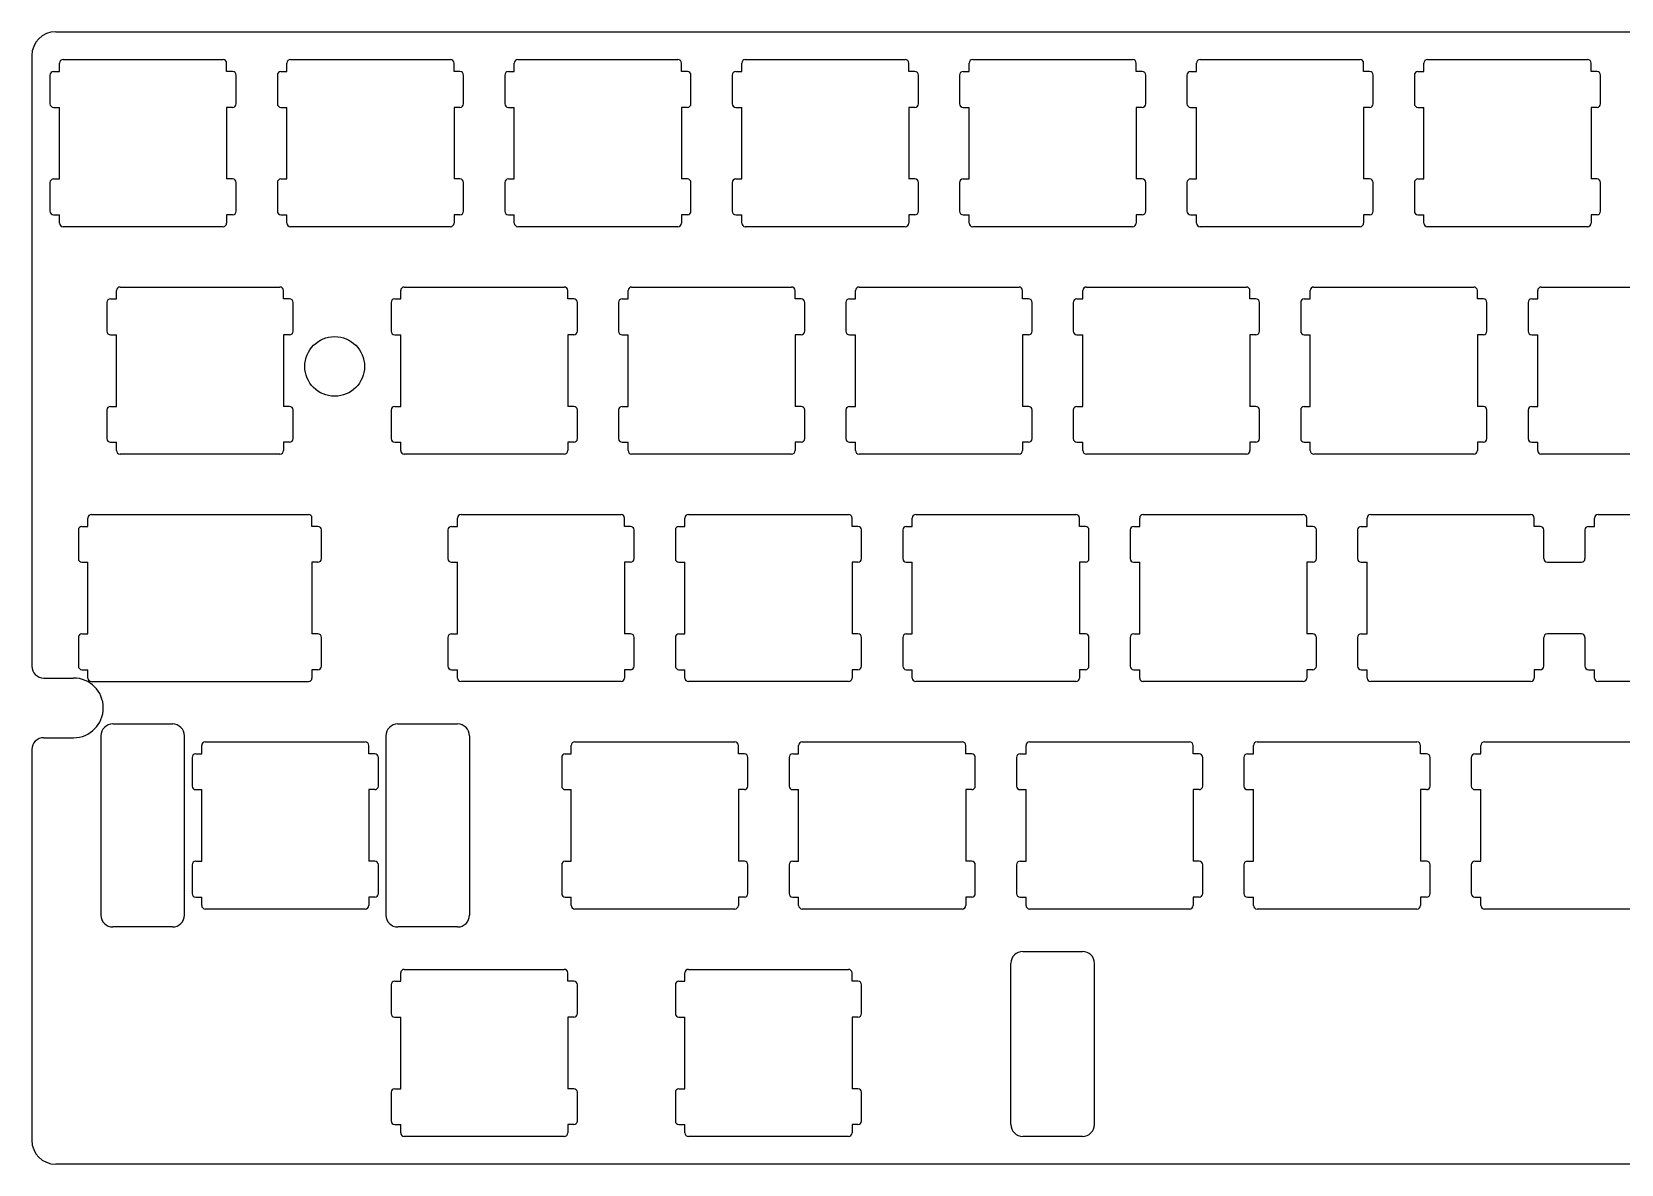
# Model space of a CAD drawing. Header units: inches. Extents: x 6 to 291, y -153 to -58.
# Drawn here: x 5.7 to 138.8, y -152.7 to -57.8 of the extents above; entities that cross this region are included whole.
import ezdxf

# ---------------------------------------------------------------- set-up
doc = ezdxf.new("R2010")
doc.units = ezdxf.units.IN
doc.header["$MEASUREMENT"] = 0
doc.layers.add('Layer 1', color=7, linetype='Continuous')

msp = doc.modelspace()

# ---------------------------------------------------------------- linework, layer by layer
at = {"layer": 'Layer 1', "color": 7, "lineweight": 25}
for points in [[(7.67, -57.8), (289.02, -57.8)], [(5.67, -59.8), (5.67, -110.93)], [(7.49, -61.13), (7.99, -61.13)], [(7.99, -61.13), (7.99, -60.43)], [(8.29, -60.13), (21.69, -60.13)], [(21.99, -61.13), (21.99, -60.43)], [(22.49, -61.13), (21.99, -61.13)], [(26.54, -61.13), (27.04, -61.13)], [(27.04, -61.13), (27.04, -60.43)], [(27.34, -60.13), (40.74, -60.13)], [(41.04, -61.13), (41.04, -60.43)], [(41.54, -61.13), (41.04, -61.13)], [(45.59, -61.13), (46.09, -61.13)], [(46.09, -61.13), (46.09, -60.43)], [(46.39, -60.13), (59.79, -60.13)], [(60.09, -61.13), (60.09, -60.43)], [(60.59, -61.13), (60.09, -61.13)], [(64.64, -61.13), (65.14, -61.13)], [(65.14, -61.13), (65.14, -60.43)], [(65.44, -60.13), (78.84, -60.13)], [(79.14, -61.13), (79.14, -60.43)], [(79.64, -61.13), (79.14, -61.13)], [(83.69, -61.13), (84.19, -61.13)], [(84.19, -61.13), (84.19, -60.43)], [(84.49, -60.13), (97.89, -60.13)], [(98.19, -61.13), (98.19, -60.43)], [(98.69, -61.13), (98.19, -61.13)], [(102.74, -61.13), (103.24, -61.13)], [(103.24, -61.13), (103.24, -60.43)], [(103.54, -60.13), (116.94, -60.13)], [(117.24, -61.13), (117.24, -60.43)], [(117.74, -61.13), (117.24, -61.13)], [(121.79, -61.13), (122.29, -61.13)], [(122.29, -61.13), (122.29, -60.43)], [(122.59, -60.13), (135.99, -60.13)], [(136.29, -61.13), (136.29, -60.43)], [(136.79, -61.13), (136.29, -61.13)], [(7.19, -61.43), (7.19, -63.83)], [(22.79, -63.83), (22.79, -61.43)], [(26.24, -61.43), (26.24, -63.83)], [(41.84, -63.83), (41.84, -61.43)], [(45.29, -61.43), (45.29, -63.83)], [(60.89, -63.83), (60.89, -61.43)], [(64.34, -61.43), (64.34, -63.83)], [(79.94, -63.83), (79.94, -61.43)], [(83.39, -61.43), (83.39, -63.83)], [(98.99, -63.83), (98.99, -61.43)], [(102.44, -61.43), (102.44, -63.83)], [(118.04, -63.83), (118.04, -61.43)], [(121.49, -61.43), (121.49, -63.83)], [(137.09, -63.83), (137.09, -61.43)], [(7.49, -64.13), (7.99, -64.13)], [(7.99, -70.13), (7.99, -64.13)], [(21.99, -64.13), (21.99, -70.13)], [(22.49, -64.13), (21.99, -64.13)], [(26.54, -64.13), (27.04, -64.13)], [(27.04, -70.13), (27.04, -64.13)], [(41.04, -64.13), (41.04, -70.13)], [(41.54, -64.13), (41.04, -64.13)], [(45.59, -64.13), (46.09, -64.13)], [(46.09, -70.13), (46.09, -64.13)], [(60.09, -64.13), (60.09, -70.13)], [(60.59, -64.13), (60.09, -64.13)], [(64.64, -64.13), (65.14, -64.13)], [(65.14, -70.13), (65.14, -64.13)], [(79.14, -64.13), (79.14, -70.13)], [(79.64, -64.13), (79.14, -64.13)], [(83.69, -64.13), (84.19, -64.13)], [(84.19, -70.13), (84.19, -64.13)], [(98.19, -64.13), (98.19, -70.13)], [(98.69, -64.13), (98.19, -64.13)], [(102.74, -64.13), (103.24, -64.13)], [(103.24, -70.13), (103.24, -64.13)], [(117.24, -64.13), (117.24, -70.13)], [(117.74, -64.13), (117.24, -64.13)], [(121.79, -64.13), (122.29, -64.13)], [(122.29, -70.13), (122.29, -64.13)], [(136.29, -64.13), (136.29, -70.13)], [(136.79, -64.13), (136.29, -64.13)], [(7.19, -70.43), (7.19, -72.83)], [(7.49, -70.13), (7.99, -70.13)], [(22.49, -70.13), (21.99, -70.13)], [(22.79, -72.83), (22.79, -70.43)], [(26.24, -70.43), (26.24, -72.83)], [(26.54, -70.13), (27.04, -70.13)], [(41.54, -70.13), (41.04, -70.13)], [(41.84, -72.83), (41.84, -70.43)], [(45.29, -70.43), (45.29, -72.83)], [(45.59, -70.13), (46.09, -70.13)], [(60.59, -70.13), (60.09, -70.13)], [(60.89, -72.83), (60.89, -70.43)], [(64.34, -70.43), (64.34, -72.83)], [(64.64, -70.13), (65.14, -70.13)], [(79.64, -70.13), (79.14, -70.13)], [(79.94, -72.83), (79.94, -70.43)], [(83.39, -70.43), (83.39, -72.83)], [(83.69, -70.13), (84.19, -70.13)], [(98.69, -70.13), (98.19, -70.13)], [(98.99, -72.83), (98.99, -70.43)], [(102.44, -70.43), (102.44, -72.83)], [(102.74, -70.13), (103.24, -70.13)], [(117.74, -70.13), (117.24, -70.13)], [(118.04, -72.83), (118.04, -70.43)], [(121.49, -70.43), (121.49, -72.83)], [(121.79, -70.13), (122.29, -70.13)], [(136.79, -70.13), (136.29, -70.13)], [(137.09, -72.83), (137.09, -70.43)], [(7.49, -73.13), (7.99, -73.13)], [(7.99, -73.83), (7.99, -73.13)], [(21.99, -73.13), (21.99, -73.83)], [(22.49, -73.13), (21.99, -73.13)], [(26.54, -73.13), (27.04, -73.13)], [(27.04, -73.83), (27.04, -73.13)], [(41.04, -73.13), (41.04, -73.83)], [(41.54, -73.13), (41.04, -73.13)], [(45.59, -73.13), (46.09, -73.13)], [(46.09, -73.83), (46.09, -73.13)], [(60.09, -73.13), (60.09, -73.83)], [(60.59, -73.13), (60.09, -73.13)], [(64.64, -73.13), (65.14, -73.13)], [(65.14, -73.83), (65.14, -73.13)], [(79.14, -73.13), (79.14, -73.83)], [(79.64, -73.13), (79.14, -73.13)], [(83.69, -73.13), (84.19, -73.13)], [(84.19, -73.83), (84.19, -73.13)], [(98.19, -73.13), (98.19, -73.83)], [(98.69, -73.13), (98.19, -73.13)], [(102.74, -73.13), (103.24, -73.13)], [(103.24, -73.83), (103.24, -73.13)], [(117.24, -73.13), (117.24, -73.83)], [(117.74, -73.13), (117.24, -73.13)], [(121.79, -73.13), (122.29, -73.13)], [(122.29, -73.83), (122.29, -73.13)], [(136.29, -73.13), (136.29, -73.83)], [(136.79, -73.13), (136.29, -73.13)], [(21.69, -74.13), (8.29, -74.13)], [(40.74, -74.13), (27.34, -74.13)], [(59.79, -74.13), (46.39, -74.13)], [(78.84, -74.13), (65.44, -74.13)], [(97.89, -74.13), (84.49, -74.13)], [(116.94, -74.13), (103.54, -74.13)], [(135.99, -74.13), (122.59, -74.13)], [(12.76, -80.18), (12.76, -79.48)], [(13.06, -79.18), (26.46, -79.18)], [(26.76, -80.18), (26.76, -79.48)], [(36.57, -80.18), (36.57, -79.48)], [(36.87, -79.18), (50.27, -79.18)], [(50.57, -80.18), (50.57, -79.48)], [(55.62, -80.18), (55.62, -79.48)], [(55.92, -79.18), (69.32, -79.18)], [(69.62, -80.18), (69.62, -79.48)], [(74.67, -80.18), (74.67, -79.48)], [(74.97, -79.18), (88.37, -79.18)], [(88.67, -80.18), (88.67, -79.48)], [(93.72, -80.18), (93.72, -79.48)], [(94.02, -79.18), (107.42, -79.18)], [(107.72, -80.18), (107.72, -79.48)], [(112.77, -80.18), (112.77, -79.48)], [(113.07, -79.18), (126.47, -79.18)], [(126.77, -80.18), (126.77, -79.48)], [(131.82, -80.18), (131.82, -79.48)], [(132.12, -79.18), (145.52, -79.18)], [(11.96, -80.48), (11.96, -82.88)], [(12.26, -80.18), (12.76, -80.18)], [(27.26, -80.18), (26.76, -80.18)], [(27.56, -82.88), (27.56, -80.48)], [(35.77, -80.48), (35.77, -82.88)], [(36.07, -80.18), (36.57, -80.18)], [(51.07, -80.18), (50.57, -80.18)], [(51.37, -82.88), (51.37, -80.48)], [(54.82, -80.48), (54.82, -82.88)], [(55.12, -80.18), (55.62, -80.18)], [(70.12, -80.18), (69.62, -80.18)], [(70.42, -82.88), (70.42, -80.48)], [(73.87, -80.48), (73.87, -82.88)], [(74.17, -80.18), (74.67, -80.18)], [(89.17, -80.18), (88.67, -80.18)], [(89.47, -82.88), (89.47, -80.48)], [(92.92, -80.48), (92.92, -82.88)], [(93.22, -80.18), (93.72, -80.18)], [(108.22, -80.18), (107.72, -80.18)], [(108.52, -82.88), (108.52, -80.48)], [(111.97, -80.48), (111.97, -82.88)], [(112.27, -80.18), (112.77, -80.18)], [(127.27, -80.18), (126.77, -80.18)], [(127.57, -82.88), (127.57, -80.48)], [(131.02, -80.48), (131.02, -82.88)], [(131.32, -80.18), (131.82, -80.18)], [(12.26, -83.18), (12.76, -83.18)], [(12.76, -89.18), (12.76, -83.18)], [(26.76, -83.18), (26.76, -89.18)], [(27.26, -83.18), (26.76, -83.18)], [(36.07, -83.18), (36.57, -83.18)], [(36.57, -89.18), (36.57, -83.18)], [(50.57, -83.18), (50.57, -89.18)], [(51.07, -83.18), (50.57, -83.18)], [(55.12, -83.18), (55.62, -83.18)], [(55.62, -89.18), (55.62, -83.18)], [(69.62, -83.18), (69.62, -89.18)], [(70.12, -83.18), (69.62, -83.18)], [(74.17, -83.18), (74.67, -83.18)], [(74.67, -89.18), (74.67, -83.18)], [(88.67, -83.18), (88.67, -89.18)], [(89.17, -83.18), (88.67, -83.18)], [(93.22, -83.18), (93.72, -83.18)], [(93.72, -89.18), (93.72, -83.18)], [(107.72, -83.18), (107.72, -89.18)], [(108.22, -83.18), (107.72, -83.18)], [(112.27, -83.18), (112.77, -83.18)], [(112.77, -89.18), (112.77, -83.18)], [(126.77, -83.18), (126.77, -89.18)], [(127.27, -83.18), (126.77, -83.18)], [(131.32, -83.18), (131.82, -83.18)], [(131.82, -89.18), (131.82, -83.18)], [(12.26, -89.18), (12.76, -89.18)], [(27.26, -89.18), (26.76, -89.18)], [(36.07, -89.18), (36.57, -89.18)], [(51.07, -89.18), (50.57, -89.18)], [(55.12, -89.18), (55.62, -89.18)], [(70.12, -89.18), (69.62, -89.18)], [(74.17, -89.18), (74.67, -89.18)], [(89.17, -89.18), (88.67, -89.18)], [(93.22, -89.18), (93.72, -89.18)], [(108.22, -89.18), (107.72, -89.18)], [(112.27, -89.18), (112.77, -89.18)], [(127.27, -89.18), (126.77, -89.18)], [(131.32, -89.18), (131.82, -89.18)], [(11.96, -89.48), (11.96, -91.88)], [(27.56, -91.88), (27.56, -89.48)], [(35.77, -89.48), (35.77, -91.88)], [(51.37, -91.88), (51.37, -89.48)], [(54.82, -89.48), (54.82, -91.88)], [(70.42, -91.88), (70.42, -89.48)], [(73.87, -89.48), (73.87, -91.88)], [(89.47, -91.88), (89.47, -89.48)], [(92.92, -89.48), (92.92, -91.88)], [(108.52, -91.88), (108.52, -89.48)], [(111.97, -89.48), (111.97, -91.88)], [(127.57, -91.88), (127.57, -89.48)], [(131.02, -89.48), (131.02, -91.88)], [(12.26, -92.18), (12.76, -92.18)], [(12.76, -92.88), (12.76, -92.18)], [(26.46, -93.18), (13.06, -93.18)], [(26.76, -92.18), (26.76, -92.88)], [(27.26, -92.18), (26.76, -92.18)], [(36.07, -92.18), (36.57, -92.18)], [(36.57, -92.88), (36.57, -92.18)], [(50.27, -93.18), (36.87, -93.18)], [(50.57, -92.18), (50.57, -92.88)], [(51.07, -92.18), (50.57, -92.18)], [(55.12, -92.18), (55.62, -92.18)], [(55.62, -92.88), (55.62, -92.18)], [(69.32, -93.18), (55.92, -93.18)], [(69.62, -92.18), (69.62, -92.88)], [(70.12, -92.18), (69.62, -92.18)], [(74.17, -92.18), (74.67, -92.18)], [(74.67, -92.88), (74.67, -92.18)], [(88.37, -93.18), (74.97, -93.18)], [(88.67, -92.18), (88.67, -92.88)], [(89.17, -92.18), (88.67, -92.18)], [(93.22, -92.18), (93.72, -92.18)], [(93.72, -92.88), (93.72, -92.18)], [(107.42, -93.18), (94.02, -93.18)], [(107.72, -92.18), (107.72, -92.88)], [(108.22, -92.18), (107.72, -92.18)], [(112.27, -92.18), (112.77, -92.18)], [(112.77, -92.88), (112.77, -92.18)], [(126.47, -93.18), (113.07, -93.18)], [(126.77, -92.18), (126.77, -92.88)], [(127.27, -92.18), (126.77, -92.18)], [(131.32, -92.18), (131.82, -92.18)], [(131.82, -92.88), (131.82, -92.18)], [(145.52, -93.18), (132.12, -93.18)], [(10.37, -99.23), (10.37, -98.53)], [(10.67, -98.23), (28.84, -98.23)], [(29.14, -99.23), (29.14, -98.53)], [(41.33, -99.23), (41.33, -98.53)], [(41.63, -98.23), (55.03, -98.23)], [(55.33, -99.23), (55.33, -98.53)], [(60.38, -99.23), (60.38, -98.53)], [(60.68, -98.23), (74.08, -98.23)], [(74.38, -99.23), (74.38, -98.53)], [(79.43, -99.23), (79.43, -98.53)], [(79.73, -98.23), (93.13, -98.23)], [(93.43, -99.23), (93.43, -98.53)], [(98.48, -99.23), (98.48, -98.53)], [(98.78, -98.23), (112.18, -98.23)], [(112.48, -99.23), (112.48, -98.53)], [(117.53, -99.23), (117.53, -98.53)], [(117.83, -98.23), (131.23, -98.23)], [(131.53, -99.23), (131.53, -98.53)], [(136.58, -99.23), (136.58, -98.53)], [(136.88, -98.23), (150.28, -98.23)], [(9.57, -99.53), (9.57, -101.93)], [(9.87, -99.23), (10.37, -99.23)], [(29.64, -99.23), (29.14, -99.23)], [(29.94, -101.93), (29.94, -99.53)], [(40.53, -99.53), (40.53, -101.93)], [(40.83, -99.23), (41.33, -99.23)], [(55.83, -99.23), (55.33, -99.23)], [(56.13, -101.93), (56.13, -99.53)], [(59.58, -99.53), (59.58, -101.93)], [(59.88, -99.23), (60.38, -99.23)], [(74.88, -99.23), (74.38, -99.23)], [(75.18, -101.93), (75.18, -99.53)], [(78.63, -99.53), (78.63, -101.93)], [(78.93, -99.23), (79.43, -99.23)], [(93.93, -99.23), (93.43, -99.23)], [(94.23, -101.93), (94.23, -99.53)], [(97.68, -99.53), (97.68, -101.93)], [(97.98, -99.23), (98.48, -99.23)], [(112.98, -99.23), (112.48, -99.23)], [(113.28, -101.93), (113.28, -99.53)], [(116.73, -99.53), (116.73, -101.93)], [(117.03, -99.23), (117.53, -99.23)], [(132.03, -99.23), (131.53, -99.23)], [(132.33, -101.93), (132.33, -99.53)], [(135.78, -99.53), (135.78, -101.93)], [(136.08, -99.23), (136.58, -99.23)], [(9.87, -102.23), (10.37, -102.23)], [(10.37, -108.23), (10.37, -102.23)], [(29.14, -102.23), (29.14, -108.23)], [(29.64, -102.23), (29.14, -102.23)], [(40.83, -102.23), (41.33, -102.23)], [(41.33, -108.23), (41.33, -102.23)], [(55.33, -102.23), (55.33, -108.23)], [(55.83, -102.23), (55.33, -102.23)], [(59.88, -102.23), (60.38, -102.23)], [(60.38, -108.23), (60.38, -102.23)], [(74.38, -102.23), (74.38, -108.23)], [(74.88, -102.23), (74.38, -102.23)], [(78.93, -102.23), (79.43, -102.23)], [(79.43, -108.23), (79.43, -102.23)], [(93.43, -102.23), (93.43, -108.23)], [(93.93, -102.23), (93.43, -102.23)], [(97.98, -102.23), (98.48, -102.23)], [(98.48, -108.23), (98.48, -102.23)], [(112.48, -102.23), (112.48, -108.23)], [(112.98, -102.23), (112.48, -102.23)], [(117.03, -102.23), (117.53, -102.23)], [(117.53, -108.23), (117.53, -102.23)], [(132.63, -102.23), (135.48, -102.23)], [(9.57, -108.53), (9.57, -110.93)], [(9.87, -108.23), (10.37, -108.23)], [(29.64, -108.23), (29.14, -108.23)], [(29.94, -110.93), (29.94, -108.53)], [(40.53, -108.53), (40.53, -110.93)], [(40.83, -108.23), (41.33, -108.23)], [(55.83, -108.23), (55.33, -108.23)], [(56.13, -110.93), (56.13, -108.53)], [(59.58, -108.53), (59.58, -110.93)], [(59.88, -108.23), (60.38, -108.23)], [(74.88, -108.23), (74.38, -108.23)], [(75.18, -110.93), (75.18, -108.53)], [(78.63, -108.53), (78.63, -110.93)], [(78.93, -108.23), (79.43, -108.23)], [(93.93, -108.23), (93.43, -108.23)], [(94.23, -110.93), (94.23, -108.53)], [(97.68, -108.53), (97.68, -110.93)], [(97.98, -108.23), (98.48, -108.23)], [(112.98, -108.23), (112.48, -108.23)], [(113.28, -110.93), (113.28, -108.53)], [(116.73, -108.53), (116.73, -110.93)], [(117.03, -108.23), (117.53, -108.23)], [(132.33, -110.93), (132.33, -108.53)], [(135.48, -108.23), (132.63, -108.23)], [(135.78, -108.53), (135.78, -110.93)], [(9.87, -111.23), (10.37, -111.23)], [(10.37, -111.93), (10.37, -111.23)], [(29.14, -111.23), (29.14, -111.93)], [(29.64, -111.23), (29.14, -111.23)], [(40.83, -111.23), (41.33, -111.23)], [(41.33, -111.93), (41.33, -111.23)], [(55.33, -111.23), (55.33, -111.93)], [(55.83, -111.23), (55.33, -111.23)], [(59.88, -111.23), (60.38, -111.23)], [(60.38, -111.93), (60.38, -111.23)], [(74.38, -111.23), (74.38, -111.93)], [(74.88, -111.23), (74.38, -111.23)], [(78.93, -111.23), (79.43, -111.23)], [(79.43, -111.93), (79.43, -111.23)], [(93.43, -111.23), (93.43, -111.93)], [(93.93, -111.23), (93.43, -111.23)], [(97.98, -111.23), (98.48, -111.23)], [(98.48, -111.93), (98.48, -111.23)], [(112.48, -111.23), (112.48, -111.93)], [(112.98, -111.23), (112.48, -111.23)], [(117.03, -111.23), (117.53, -111.23)], [(117.53, -111.93), (117.53, -111.23)], [(131.53, -111.23), (131.53, -111.93)], [(132.03, -111.23), (131.53, -111.23)], [(136.08, -111.23), (136.58, -111.23)], [(136.58, -111.93), (136.58, -111.23)], [(6.67, -111.93), (9.16, -111.93)], [(10.67, -112.23), (28.84, -112.23)], [(55.03, -112.23), (41.63, -112.23)], [(74.08, -112.23), (60.68, -112.23)], [(93.13, -112.23), (79.73, -112.23)], [(112.18, -112.23), (98.78, -112.23)], [(131.23, -112.23), (117.83, -112.23)], [(150.28, -112.23), (136.88, -112.23)], [(12.46, -115.78), (17.46, -115.78)], [(36.34, -115.78), (41.34, -115.78)], [(6.67, -116.93), (9.16, -116.93)], [(11.46, -116.78), (11.46, -131.78)], [(18.46, -131.78), (18.46, -116.78)], [(35.34, -116.78), (35.34, -131.78)], [(42.34, -116.78), (42.34, -131.78)], [(5.67, -117.93), (5.67, -150.65)], [(19.4, -118.28), (19.9, -118.28)], [(19.9, -118.28), (19.9, -117.58)], [(20.2, -117.28), (33.6, -117.28)], [(33.9, -118.28), (33.9, -117.58)], [(34.4, -118.28), (33.9, -118.28)], [(50.36, -118.28), (50.86, -118.28)], [(50.86, -118.28), (50.86, -117.58)], [(51.16, -117.28), (64.56, -117.28)], [(64.86, -118.28), (64.86, -117.58)], [(65.36, -118.28), (64.86, -118.28)], [(69.41, -118.28), (69.91, -118.28)], [(69.91, -118.28), (69.91, -117.58)], [(70.21, -117.28), (83.61, -117.28)], [(83.91, -118.28), (83.91, -117.58)], [(84.41, -118.28), (83.91, -118.28)], [(88.46, -118.28), (88.96, -118.28)], [(88.96, -118.28), (88.96, -117.58)], [(89.26, -117.28), (102.66, -117.28)], [(102.96, -118.28), (102.96, -117.58)], [(103.46, -118.28), (102.96, -118.28)], [(107.51, -118.28), (108.01, -118.28)], [(108.01, -118.28), (108.01, -117.58)], [(108.31, -117.28), (121.71, -117.28)], [(122.01, -118.28), (122.01, -117.58)], [(122.51, -118.28), (122.01, -118.28)], [(126.56, -118.28), (127.06, -118.28)], [(127.06, -118.28), (127.06, -117.58)], [(127.36, -117.28), (140.76, -117.28)], [(19.1, -118.58), (19.1, -120.98)], [(34.7, -120.98), (34.7, -118.58)], [(50.06, -118.58), (50.06, -120.98)], [(65.66, -120.98), (65.66, -118.58)], [(69.11, -118.58), (69.11, -120.98)], [(84.71, -120.98), (84.71, -118.58)], [(88.16, -118.58), (88.16, -120.98)], [(103.76, -120.98), (103.76, -118.58)], [(107.21, -118.58), (107.21, -120.98)], [(122.81, -120.98), (122.81, -118.58)], [(126.26, -118.58), (126.26, -120.98)], [(19.4, -121.28), (19.9, -121.28)], [(19.9, -127.28), (19.9, -121.28)], [(34.4, -121.28), (33.9, -121.28)], [(33.9, -121.28), (33.9, -127.28)], [(50.36, -121.28), (50.86, -121.28)], [(50.86, -127.28), (50.86, -121.28)], [(64.86, -121.28), (64.86, -127.28)], [(65.36, -121.28), (64.86, -121.28)], [(69.41, -121.28), (69.91, -121.28)], [(69.91, -127.28), (69.91, -121.28)], [(83.91, -121.28), (83.91, -127.28)], [(84.41, -121.28), (83.91, -121.28)], [(88.46, -121.28), (88.96, -121.28)], [(88.96, -127.28), (88.96, -121.28)], [(102.96, -121.28), (102.96, -127.28)], [(103.46, -121.28), (102.96, -121.28)], [(107.51, -121.28), (108.01, -121.28)], [(108.01, -127.28), (108.01, -121.28)], [(122.01, -121.28), (122.01, -127.28)], [(122.51, -121.28), (122.01, -121.28)], [(126.56, -121.28), (127.06, -121.28)], [(127.06, -127.28), (127.06, -121.28)], [(19.1, -127.58), (19.1, -129.98)], [(19.4, -127.28), (19.9, -127.28)], [(34.4, -127.28), (33.9, -127.28)], [(34.7, -129.98), (34.7, -127.58)], [(50.06, -127.58), (50.06, -129.98)], [(50.36, -127.28), (50.86, -127.28)], [(65.36, -127.28), (64.86, -127.28)], [(65.66, -129.98), (65.66, -127.58)], [(69.11, -127.58), (69.11, -129.98)], [(69.41, -127.28), (69.91, -127.28)], [(84.41, -127.28), (83.91, -127.28)], [(84.71, -129.98), (84.71, -127.58)], [(88.16, -127.58), (88.16, -129.98)], [(88.46, -127.28), (88.96, -127.28)], [(103.46, -127.28), (102.96, -127.28)], [(103.76, -129.98), (103.76, -127.58)], [(107.21, -127.58), (107.21, -129.98)], [(107.51, -127.28), (108.01, -127.28)], [(122.51, -127.28), (122.01, -127.28)], [(122.81, -129.98), (122.81, -127.58)], [(126.26, -127.58), (126.26, -129.98)], [(126.56, -127.28), (127.06, -127.28)], [(19.4, -130.28), (19.9, -130.28)], [(19.9, -130.98), (19.9, -130.28)], [(33.9, -130.28), (33.9, -130.98)], [(34.4, -130.28), (33.9, -130.28)], [(50.36, -130.28), (50.86, -130.28)], [(50.86, -130.98), (50.86, -130.28)], [(64.86, -130.28), (64.86, -130.98)], [(65.36, -130.28), (64.86, -130.28)], [(69.41, -130.28), (69.91, -130.28)], [(69.91, -130.98), (69.91, -130.28)], [(83.91, -130.28), (83.91, -130.98)], [(84.41, -130.28), (83.91, -130.28)], [(88.46, -130.28), (88.96, -130.28)], [(88.96, -130.98), (88.96, -130.28)], [(102.96, -130.28), (102.96, -130.98)], [(103.46, -130.28), (102.96, -130.28)], [(107.51, -130.28), (108.01, -130.28)], [(108.01, -130.98), (108.01, -130.28)], [(122.01, -130.28), (122.01, -130.98)], [(122.51, -130.28), (122.01, -130.28)], [(126.56, -130.28), (127.06, -130.28)], [(127.06, -130.98), (127.06, -130.28)], [(33.6, -131.28), (20.2, -131.28)], [(64.56, -131.28), (51.16, -131.28)], [(83.61, -131.28), (70.21, -131.28)], [(102.66, -131.28), (89.26, -131.28)], [(121.71, -131.28), (108.31, -131.28)], [(140.76, -131.28), (127.36, -131.28)], [(17.46, -132.78), (12.46, -132.78)], [(41.34, -132.78), (36.34, -132.78)], [(88.69, -134.83), (93.69, -134.83)], [(36.57, -137.33), (36.57, -136.63)], [(36.87, -136.33), (50.27, -136.33)], [(50.57, -137.33), (50.57, -136.63)], [(60.38, -137.33), (60.38, -136.63)], [(60.68, -136.33), (74.08, -136.33)], [(74.38, -137.33), (74.38, -136.63)], [(87.69, -149.33), (87.69, -135.83)], [(94.69, -149.33), (94.69, -135.83)], [(35.77, -137.63), (35.77, -140.03)], [(36.07, -137.33), (36.57, -137.33)], [(51.07, -137.33), (50.57, -137.33)], [(51.37, -140.03), (51.37, -137.63)], [(59.58, -137.63), (59.58, -140.03)], [(59.88, -137.33), (60.38, -137.33)], [(74.88, -137.33), (74.38, -137.33)], [(75.18, -140.03), (75.18, -137.63)], [(36.07, -140.33), (36.57, -140.33)], [(36.57, -146.33), (36.57, -140.33)], [(50.57, -140.33), (50.57, -146.33)], [(51.07, -140.33), (50.57, -140.33)], [(59.88, -140.33), (60.38, -140.33)], [(60.38, -146.33), (60.38, -140.33)], [(74.38, -140.33), (74.38, -146.33)], [(74.88, -140.33), (74.38, -140.33)], [(36.07, -146.33), (36.57, -146.33)], [(51.07, -146.33), (50.57, -146.33)], [(59.88, -146.33), (60.38, -146.33)], [(74.88, -146.33), (74.38, -146.33)], [(35.77, -146.63), (35.77, -149.03)], [(51.37, -149.03), (51.37, -146.63)], [(59.58, -146.63), (59.58, -149.03)], [(75.18, -149.03), (75.18, -146.63)], [(36.07, -149.33), (36.57, -149.33)], [(36.57, -150.03), (36.57, -149.33)], [(50.27, -150.33), (36.87, -150.33)], [(50.57, -149.33), (50.57, -150.03)], [(51.07, -149.33), (50.57, -149.33)], [(59.88, -149.33), (60.38, -149.33)], [(60.38, -150.03), (60.38, -149.33)], [(74.08, -150.33), (60.68, -150.33)], [(74.38, -149.33), (74.38, -150.03)], [(74.88, -149.33), (74.38, -149.33)], [(93.69, -150.33), (88.69, -150.33)], [(289.02, -152.65), (7.67, -152.65)]]:
    msp.add_lwpolyline(points, dxfattribs=at)
for points in [[(7.67, -57.8), (6.56, -57.8), (5.67, -58.7), (5.67, -59.8)], [(7.49, -61.13), (7.33, -61.13), (7.19, -61.26), (7.19, -61.43)], [(7.49, -61.13), (7.33, -61.13), (7.19, -61.26), (7.19, -61.43)], [(8.29, -60.13), (8.13, -60.13), (7.99, -60.26), (7.99, -60.43)], [(21.99, -60.43), (21.99, -60.26), (21.86, -60.13), (21.69, -60.13)], [(22.79, -61.43), (22.79, -61.26), (22.66, -61.13), (22.49, -61.13)], [(26.54, -61.13), (26.38, -61.13), (26.24, -61.26), (26.24, -61.43)], [(26.54, -61.13), (26.38, -61.13), (26.24, -61.26), (26.24, -61.43)], [(27.34, -60.13), (27.18, -60.13), (27.04, -60.26), (27.04, -60.43)], [(41.04, -60.43), (41.04, -60.26), (40.91, -60.13), (40.74, -60.13)], [(41.84, -61.43), (41.84, -61.26), (41.71, -61.13), (41.54, -61.13)], [(45.59, -61.13), (45.43, -61.13), (45.29, -61.26), (45.29, -61.43)], [(45.59, -61.13), (45.43, -61.13), (45.29, -61.26), (45.29, -61.43)], [(46.39, -60.13), (46.23, -60.13), (46.09, -60.26), (46.09, -60.43)], [(60.09, -60.43), (60.09, -60.26), (59.96, -60.13), (59.79, -60.13)], [(60.89, -61.43), (60.89, -61.26), (60.76, -61.13), (60.59, -61.13)], [(64.64, -61.13), (64.48, -61.13), (64.34, -61.26), (64.34, -61.43)], [(64.64, -61.13), (64.48, -61.13), (64.34, -61.26), (64.34, -61.43)], [(65.44, -60.13), (65.28, -60.13), (65.14, -60.26), (65.14, -60.43)], [(79.14, -60.43), (79.14, -60.26), (79.01, -60.13), (78.84, -60.13)], [(79.94, -61.43), (79.94, -61.26), (79.81, -61.13), (79.64, -61.13)], [(83.69, -61.13), (83.53, -61.13), (83.39, -61.26), (83.39, -61.43)], [(83.69, -61.13), (83.53, -61.13), (83.39, -61.26), (83.39, -61.43)], [(84.49, -60.13), (84.33, -60.13), (84.19, -60.26), (84.19, -60.43)], [(98.19, -60.43), (98.19, -60.26), (98.06, -60.13), (97.89, -60.13)], [(98.99, -61.43), (98.99, -61.26), (98.86, -61.13), (98.69, -61.13)], [(102.74, -61.13), (102.58, -61.13), (102.44, -61.26), (102.44, -61.43)], [(102.74, -61.13), (102.58, -61.13), (102.44, -61.26), (102.44, -61.43)], [(103.54, -60.13), (103.38, -60.13), (103.24, -60.26), (103.24, -60.43)], [(117.24, -60.43), (117.24, -60.26), (117.11, -60.13), (116.94, -60.13)], [(118.04, -61.43), (118.04, -61.26), (117.91, -61.13), (117.74, -61.13)], [(121.79, -61.13), (121.63, -61.13), (121.49, -61.26), (121.49, -61.43)], [(121.79, -61.13), (121.63, -61.13), (121.49, -61.26), (121.49, -61.43)], [(122.59, -60.13), (122.43, -60.13), (122.29, -60.26), (122.29, -60.43)], [(136.29, -60.43), (136.29, -60.26), (136.16, -60.13), (135.99, -60.13)], [(137.09, -61.43), (137.09, -61.26), (136.96, -61.13), (136.79, -61.13)], [(7.19, -63.83), (7.19, -63.99), (7.33, -64.13), (7.49, -64.13)], [(22.49, -64.13), (22.66, -64.13), (22.79, -63.99), (22.79, -63.83)], [(26.24, -63.83), (26.24, -63.99), (26.38, -64.13), (26.54, -64.13)], [(41.54, -64.13), (41.71, -64.13), (41.84, -63.99), (41.84, -63.83)], [(45.29, -63.83), (45.29, -63.99), (45.43, -64.13), (45.59, -64.13)], [(60.59, -64.13), (60.76, -64.13), (60.89, -63.99), (60.89, -63.83)], [(64.34, -63.83), (64.34, -63.99), (64.48, -64.13), (64.64, -64.13)], [(79.64, -64.13), (79.81, -64.13), (79.94, -63.99), (79.94, -63.83)], [(83.39, -63.83), (83.39, -63.99), (83.53, -64.13), (83.69, -64.13)], [(98.69, -64.13), (98.86, -64.13), (98.99, -63.99), (98.99, -63.83)], [(102.44, -63.83), (102.44, -63.99), (102.58, -64.13), (102.74, -64.13)], [(117.74, -64.13), (117.91, -64.13), (118.04, -63.99), (118.04, -63.83)], [(121.49, -63.83), (121.49, -63.99), (121.63, -64.13), (121.79, -64.13)], [(136.79, -64.13), (136.96, -64.13), (137.09, -63.99), (137.09, -63.83)], [(7.49, -70.13), (7.33, -70.13), (7.19, -70.26), (7.19, -70.43)], [(22.79, -70.43), (22.79, -70.26), (22.66, -70.13), (22.49, -70.13)], [(26.54, -70.13), (26.38, -70.13), (26.24, -70.26), (26.24, -70.43)], [(41.84, -70.43), (41.84, -70.26), (41.71, -70.13), (41.54, -70.13)], [(45.59, -70.13), (45.43, -70.13), (45.29, -70.26), (45.29, -70.43)], [(60.89, -70.43), (60.89, -70.26), (60.76, -70.13), (60.59, -70.13)], [(64.64, -70.13), (64.48, -70.13), (64.34, -70.26), (64.34, -70.43)], [(79.94, -70.43), (79.94, -70.26), (79.81, -70.13), (79.64, -70.13)], [(83.69, -70.13), (83.53, -70.13), (83.39, -70.26), (83.39, -70.43)], [(98.99, -70.43), (98.99, -70.26), (98.86, -70.13), (98.69, -70.13)], [(102.74, -70.13), (102.58, -70.13), (102.44, -70.26), (102.44, -70.43)], [(118.04, -70.43), (118.04, -70.26), (117.91, -70.13), (117.74, -70.13)], [(121.79, -70.13), (121.63, -70.13), (121.49, -70.26), (121.49, -70.43)], [(137.09, -70.43), (137.09, -70.26), (136.96, -70.13), (136.79, -70.13)], [(7.19, -72.83), (7.19, -72.99), (7.33, -73.13), (7.49, -73.13)], [(22.49, -73.13), (22.66, -73.13), (22.79, -72.99), (22.79, -72.83)], [(26.24, -72.83), (26.24, -72.99), (26.38, -73.13), (26.54, -73.13)], [(41.54, -73.13), (41.71, -73.13), (41.84, -72.99), (41.84, -72.83)], [(45.29, -72.83), (45.29, -72.99), (45.43, -73.13), (45.59, -73.13)], [(60.59, -73.13), (60.76, -73.13), (60.89, -72.99), (60.89, -72.83)], [(64.34, -72.83), (64.34, -72.99), (64.48, -73.13), (64.64, -73.13)], [(79.64, -73.13), (79.81, -73.13), (79.94, -72.99), (79.94, -72.83)], [(83.39, -72.83), (83.39, -72.99), (83.53, -73.13), (83.69, -73.13)], [(98.69, -73.13), (98.86, -73.13), (98.99, -72.99), (98.99, -72.83)], [(102.44, -72.83), (102.44, -72.99), (102.58, -73.13), (102.74, -73.13)], [(117.74, -73.13), (117.91, -73.13), (118.04, -72.99), (118.04, -72.83)], [(121.49, -72.83), (121.49, -72.99), (121.63, -73.13), (121.79, -73.13)], [(136.79, -73.13), (136.96, -73.13), (137.09, -72.99), (137.09, -72.83)], [(7.99, -73.83), (7.99, -73.99), (8.13, -74.13), (8.29, -74.13)], [(21.69, -74.13), (21.86, -74.13), (21.99, -73.99), (21.99, -73.83)], [(27.04, -73.83), (27.04, -73.99), (27.18, -74.13), (27.34, -74.13)], [(40.74, -74.13), (40.91, -74.13), (41.04, -73.99), (41.04, -73.83)], [(46.09, -73.83), (46.09, -73.99), (46.23, -74.13), (46.39, -74.13)], [(59.79, -74.13), (59.96, -74.13), (60.09, -73.99), (60.09, -73.83)], [(65.14, -73.83), (65.14, -73.99), (65.28, -74.13), (65.44, -74.13)], [(78.84, -74.13), (79.01, -74.13), (79.14, -73.99), (79.14, -73.83)], [(84.19, -73.83), (84.19, -73.99), (84.33, -74.13), (84.49, -74.13)], [(97.89, -74.13), (98.06, -74.13), (98.19, -73.99), (98.19, -73.83)], [(103.24, -73.83), (103.24, -73.99), (103.38, -74.13), (103.54, -74.13)], [(116.94, -74.13), (117.11, -74.13), (117.24, -73.99), (117.24, -73.83)], [(122.29, -73.83), (122.29, -73.99), (122.43, -74.13), (122.59, -74.13)], [(135.99, -74.13), (136.16, -74.13), (136.29, -73.99), (136.29, -73.83)], [(13.06, -79.18), (12.89, -79.18), (12.76, -79.31), (12.76, -79.48)], [(26.76, -79.48), (26.76, -79.31), (26.62, -79.18), (26.46, -79.18)], [(36.87, -79.18), (36.7, -79.18), (36.57, -79.31), (36.57, -79.48)], [(50.57, -79.48), (50.57, -79.31), (50.43, -79.18), (50.27, -79.18)], [(55.92, -79.18), (55.75, -79.18), (55.62, -79.31), (55.62, -79.48)], [(69.62, -79.48), (69.62, -79.31), (69.48, -79.18), (69.32, -79.18)], [(74.97, -79.18), (74.8, -79.18), (74.67, -79.31), (74.67, -79.48)], [(88.67, -79.48), (88.67, -79.31), (88.53, -79.18), (88.37, -79.18)], [(94.02, -79.18), (93.85, -79.18), (93.72, -79.31), (93.72, -79.48)], [(107.72, -79.48), (107.72, -79.31), (107.58, -79.18), (107.42, -79.18)], [(113.07, -79.18), (112.9, -79.18), (112.77, -79.31), (112.77, -79.48)], [(126.77, -79.48), (126.77, -79.31), (126.63, -79.18), (126.47, -79.18)], [(132.12, -79.18), (131.95, -79.18), (131.82, -79.31), (131.82, -79.48)], [(12.26, -80.18), (12.09, -80.18), (11.96, -80.31), (11.96, -80.48)], [(12.26, -80.18), (12.09, -80.18), (11.96, -80.31), (11.96, -80.48)], [(27.56, -80.48), (27.56, -80.31), (27.42, -80.18), (27.26, -80.18)], [(36.07, -80.18), (35.9, -80.18), (35.77, -80.31), (35.77, -80.48)], [(36.07, -80.18), (35.9, -80.18), (35.77, -80.31), (35.77, -80.48)], [(51.37, -80.48), (51.37, -80.31), (51.23, -80.18), (51.07, -80.18)], [(55.12, -80.18), (54.95, -80.18), (54.82, -80.31), (54.82, -80.48)], [(55.12, -80.18), (54.95, -80.18), (54.82, -80.31), (54.82, -80.48)], [(70.42, -80.48), (70.42, -80.31), (70.28, -80.18), (70.12, -80.18)], [(74.17, -80.18), (74, -80.18), (73.87, -80.31), (73.87, -80.48)], [(74.17, -80.18), (74, -80.18), (73.87, -80.31), (73.87, -80.48)], [(89.47, -80.48), (89.47, -80.31), (89.33, -80.18), (89.17, -80.18)], [(93.22, -80.18), (93.05, -80.18), (92.92, -80.31), (92.92, -80.48)], [(93.22, -80.18), (93.05, -80.18), (92.92, -80.31), (92.92, -80.48)], [(108.52, -80.48), (108.52, -80.31), (108.38, -80.18), (108.22, -80.18)], [(112.27, -80.18), (112.1, -80.18), (111.97, -80.31), (111.97, -80.48)], [(112.27, -80.18), (112.1, -80.18), (111.97, -80.31), (111.97, -80.48)], [(127.57, -80.48), (127.57, -80.31), (127.43, -80.18), (127.27, -80.18)], [(131.32, -80.18), (131.15, -80.18), (131.02, -80.31), (131.02, -80.48)], [(131.32, -80.18), (131.15, -80.18), (131.02, -80.31), (131.02, -80.48)], [(11.96, -82.88), (11.96, -83.04), (12.09, -83.18), (12.26, -83.18)], [(27.26, -83.18), (27.42, -83.18), (27.56, -83.04), (27.56, -82.88)], [(35.77, -82.88), (35.77, -83.04), (35.9, -83.18), (36.07, -83.18)], [(51.07, -83.18), (51.23, -83.18), (51.37, -83.04), (51.37, -82.88)], [(54.82, -82.88), (54.82, -83.04), (54.95, -83.18), (55.12, -83.18)], [(70.12, -83.18), (70.28, -83.18), (70.42, -83.04), (70.42, -82.88)], [(73.87, -82.88), (73.87, -83.04), (74, -83.18), (74.17, -83.18)], [(89.17, -83.18), (89.33, -83.18), (89.47, -83.04), (89.47, -82.88)], [(92.92, -82.88), (92.92, -83.04), (93.05, -83.18), (93.22, -83.18)], [(108.22, -83.18), (108.38, -83.18), (108.52, -83.04), (108.52, -82.88)], [(111.97, -82.88), (111.97, -83.04), (112.1, -83.18), (112.27, -83.18)], [(127.27, -83.18), (127.43, -83.18), (127.57, -83.04), (127.57, -82.88)], [(131.02, -82.88), (131.02, -83.04), (131.15, -83.18), (131.32, -83.18)], [(12.26, -89.18), (12.09, -89.18), (11.96, -89.31), (11.96, -89.48)], [(27.56, -89.48), (27.56, -89.31), (27.42, -89.18), (27.26, -89.18)], [(36.07, -89.18), (35.9, -89.18), (35.77, -89.31), (35.77, -89.48)], [(51.37, -89.48), (51.37, -89.31), (51.23, -89.18), (51.07, -89.18)], [(55.12, -89.18), (54.95, -89.18), (54.82, -89.31), (54.82, -89.48)], [(70.42, -89.48), (70.42, -89.31), (70.28, -89.18), (70.12, -89.18)], [(74.17, -89.18), (74, -89.18), (73.87, -89.31), (73.87, -89.48)], [(89.47, -89.48), (89.47, -89.31), (89.33, -89.18), (89.17, -89.18)], [(93.22, -89.18), (93.05, -89.18), (92.92, -89.31), (92.92, -89.48)], [(108.52, -89.48), (108.52, -89.31), (108.38, -89.18), (108.22, -89.18)], [(112.27, -89.18), (112.1, -89.18), (111.97, -89.31), (111.97, -89.48)], [(127.57, -89.48), (127.57, -89.31), (127.43, -89.18), (127.27, -89.18)], [(131.32, -89.18), (131.15, -89.18), (131.02, -89.31), (131.02, -89.48)], [(11.96, -91.88), (11.96, -92.04), (12.09, -92.18), (12.26, -92.18)], [(12.76, -92.88), (12.76, -93.04), (12.89, -93.18), (13.06, -93.18)], [(26.46, -93.18), (26.62, -93.18), (26.76, -93.04), (26.76, -92.88)], [(27.26, -92.18), (27.42, -92.18), (27.56, -92.04), (27.56, -91.88)], [(35.77, -91.88), (35.77, -92.04), (35.9, -92.18), (36.07, -92.18)], [(36.57, -92.88), (36.57, -93.04), (36.7, -93.18), (36.87, -93.18)], [(50.27, -93.18), (50.43, -93.18), (50.57, -93.04), (50.57, -92.88)], [(51.07, -92.18), (51.23, -92.18), (51.37, -92.04), (51.37, -91.88)], [(54.82, -91.88), (54.82, -92.04), (54.95, -92.18), (55.12, -92.18)], [(55.62, -92.88), (55.62, -93.04), (55.75, -93.18), (55.92, -93.18)], [(69.32, -93.18), (69.48, -93.18), (69.62, -93.04), (69.62, -92.88)], [(70.12, -92.18), (70.28, -92.18), (70.42, -92.04), (70.42, -91.88)], [(73.87, -91.88), (73.87, -92.04), (74, -92.18), (74.17, -92.18)], [(74.67, -92.88), (74.67, -93.04), (74.8, -93.18), (74.97, -93.18)], [(88.37, -93.18), (88.53, -93.18), (88.67, -93.04), (88.67, -92.88)], [(89.17, -92.18), (89.33, -92.18), (89.47, -92.04), (89.47, -91.88)], [(92.92, -91.88), (92.92, -92.04), (93.05, -92.18), (93.22, -92.18)], [(93.72, -92.88), (93.72, -93.04), (93.85, -93.18), (94.02, -93.18)], [(107.42, -93.18), (107.58, -93.18), (107.72, -93.04), (107.72, -92.88)], [(108.22, -92.18), (108.38, -92.18), (108.52, -92.04), (108.52, -91.88)], [(111.97, -91.88), (111.97, -92.04), (112.1, -92.18), (112.27, -92.18)], [(112.77, -92.88), (112.77, -93.04), (112.9, -93.18), (113.07, -93.18)], [(126.47, -93.18), (126.63, -93.18), (126.77, -93.04), (126.77, -92.88)], [(127.27, -92.18), (127.43, -92.18), (127.57, -92.04), (127.57, -91.88)], [(131.02, -91.88), (131.02, -92.04), (131.15, -92.18), (131.32, -92.18)], [(131.82, -92.88), (131.82, -93.04), (131.95, -93.18), (132.12, -93.18)], [(10.67, -98.23), (10.51, -98.23), (10.37, -98.36), (10.37, -98.53)], [(29.14, -98.53), (29.14, -98.36), (29, -98.23), (28.84, -98.23)], [(41.63, -98.23), (41.46, -98.23), (41.33, -98.36), (41.33, -98.53)], [(55.33, -98.53), (55.33, -98.36), (55.2, -98.23), (55.03, -98.23)], [(60.68, -98.23), (60.51, -98.23), (60.38, -98.36), (60.38, -98.53)], [(74.38, -98.53), (74.38, -98.36), (74.25, -98.23), (74.08, -98.23)], [(79.73, -98.23), (79.56, -98.23), (79.43, -98.36), (79.43, -98.53)], [(93.43, -98.53), (93.43, -98.36), (93.3, -98.23), (93.13, -98.23)], [(98.78, -98.23), (98.61, -98.23), (98.48, -98.36), (98.48, -98.53)], [(112.48, -98.53), (112.48, -98.36), (112.35, -98.23), (112.18, -98.23)], [(117.83, -98.23), (117.66, -98.23), (117.53, -98.36), (117.53, -98.53)], [(131.53, -98.53), (131.53, -98.36), (131.4, -98.23), (131.23, -98.23)], [(136.88, -98.23), (136.71, -98.23), (136.58, -98.36), (136.58, -98.53)], [(9.87, -99.23), (9.71, -99.23), (9.57, -99.36), (9.57, -99.53)], [(9.87, -99.23), (9.71, -99.23), (9.57, -99.36), (9.57, -99.53)], [(29.94, -99.53), (29.94, -99.36), (29.8, -99.23), (29.64, -99.23)], [(40.83, -99.23), (40.66, -99.23), (40.53, -99.36), (40.53, -99.53)], [(40.83, -99.23), (40.66, -99.23), (40.53, -99.36), (40.53, -99.53)], [(56.13, -99.53), (56.13, -99.36), (56, -99.23), (55.83, -99.23)], [(59.88, -99.23), (59.71, -99.23), (59.58, -99.36), (59.58, -99.53)], [(59.88, -99.23), (59.71, -99.23), (59.58, -99.36), (59.58, -99.53)], [(75.18, -99.53), (75.18, -99.36), (75.05, -99.23), (74.88, -99.23)], [(78.93, -99.23), (78.76, -99.23), (78.63, -99.36), (78.63, -99.53)], [(78.93, -99.23), (78.76, -99.23), (78.63, -99.36), (78.63, -99.53)], [(94.23, -99.53), (94.23, -99.36), (94.1, -99.23), (93.93, -99.23)], [(97.98, -99.23), (97.81, -99.23), (97.68, -99.36), (97.68, -99.53)], [(97.98, -99.23), (97.81, -99.23), (97.68, -99.36), (97.68, -99.53)], [(113.28, -99.53), (113.28, -99.36), (113.15, -99.23), (112.98, -99.23)], [(117.03, -99.23), (116.86, -99.23), (116.73, -99.36), (116.73, -99.53)], [(117.03, -99.23), (116.86, -99.23), (116.73, -99.36), (116.73, -99.53)], [(132.33, -99.53), (132.33, -99.36), (132.2, -99.23), (132.03, -99.23)], [(136.08, -99.23), (135.91, -99.23), (135.78, -99.36), (135.78, -99.53)], [(136.08, -99.23), (135.91, -99.23), (135.78, -99.36), (135.78, -99.53)], [(9.57, -101.93), (9.57, -102.09), (9.71, -102.23), (9.87, -102.23)], [(29.64, -102.23), (29.8, -102.23), (29.94, -102.09), (29.94, -101.93)], [(40.53, -101.93), (40.53, -102.09), (40.66, -102.23), (40.83, -102.23)], [(55.83, -102.23), (56, -102.23), (56.13, -102.09), (56.13, -101.93)], [(59.58, -101.93), (59.58, -102.09), (59.71, -102.23), (59.88, -102.23)], [(74.88, -102.23), (75.05, -102.23), (75.18, -102.09), (75.18, -101.93)], [(78.63, -101.93), (78.63, -102.09), (78.76, -102.23), (78.93, -102.23)], [(93.93, -102.23), (94.1, -102.23), (94.23, -102.09), (94.23, -101.93)], [(97.68, -101.93), (97.68, -102.09), (97.81, -102.23), (97.98, -102.23)], [(112.98, -102.23), (113.15, -102.23), (113.28, -102.09), (113.28, -101.93)], [(116.73, -101.93), (116.73, -102.09), (116.86, -102.23), (117.03, -102.23)], [(132.33, -101.93), (132.33, -102.09), (132.46, -102.23), (132.63, -102.23)], [(135.48, -102.23), (135.65, -102.23), (135.78, -102.09), (135.78, -101.93)], [(9.87, -108.23), (9.71, -108.23), (9.57, -108.36), (9.57, -108.53)], [(29.94, -108.53), (29.94, -108.36), (29.8, -108.23), (29.64, -108.23)], [(40.83, -108.23), (40.66, -108.23), (40.53, -108.36), (40.53, -108.53)], [(56.13, -108.53), (56.13, -108.36), (56, -108.23), (55.83, -108.23)], [(59.88, -108.23), (59.71, -108.23), (59.58, -108.36), (59.58, -108.53)], [(75.18, -108.53), (75.18, -108.36), (75.05, -108.23), (74.88, -108.23)], [(78.93, -108.23), (78.76, -108.23), (78.63, -108.36), (78.63, -108.53)], [(94.23, -108.53), (94.23, -108.36), (94.1, -108.23), (93.93, -108.23)], [(97.98, -108.23), (97.81, -108.23), (97.68, -108.36), (97.68, -108.53)], [(113.28, -108.53), (113.28, -108.36), (113.15, -108.23), (112.98, -108.23)], [(117.03, -108.23), (116.86, -108.23), (116.73, -108.36), (116.73, -108.53)], [(132.63, -108.23), (132.46, -108.23), (132.33, -108.36), (132.33, -108.53)], [(135.78, -108.53), (135.78, -108.36), (135.65, -108.23), (135.48, -108.23)], [(5.67, -110.93), (5.67, -111.48), (6.12, -111.93), (6.67, -111.93)], [(9.57, -110.93), (9.57, -111.09), (9.71, -111.23), (9.87, -111.23)], [(29.64, -111.23), (29.8, -111.23), (29.94, -111.09), (29.94, -110.93)], [(40.53, -110.93), (40.53, -111.09), (40.66, -111.23), (40.83, -111.23)], [(55.83, -111.23), (56, -111.23), (56.13, -111.09), (56.13, -110.93)], [(59.58, -110.93), (59.58, -111.09), (59.71, -111.23), (59.88, -111.23)], [(74.88, -111.23), (75.05, -111.23), (75.18, -111.09), (75.18, -110.93)], [(78.63, -110.93), (78.63, -111.09), (78.76, -111.23), (78.93, -111.23)], [(93.93, -111.23), (94.1, -111.23), (94.23, -111.09), (94.23, -110.93)], [(97.68, -110.93), (97.68, -111.09), (97.81, -111.23), (97.98, -111.23)], [(112.98, -111.23), (113.15, -111.23), (113.28, -111.09), (113.28, -110.93)], [(116.73, -110.93), (116.73, -111.09), (116.86, -111.23), (117.03, -111.23)], [(132.03, -111.23), (132.2, -111.23), (132.33, -111.09), (132.33, -110.93)], [(135.78, -110.93), (135.78, -111.09), (135.91, -111.23), (136.08, -111.23)], [(10.37, -111.93), (10.37, -112.09), (10.51, -112.23), (10.67, -112.23)], [(28.84, -112.23), (29, -112.23), (29.14, -112.09), (29.14, -111.93)], [(41.33, -111.93), (41.33, -112.09), (41.46, -112.23), (41.63, -112.23)], [(55.03, -112.23), (55.2, -112.23), (55.33, -112.09), (55.33, -111.93)], [(60.38, -111.93), (60.38, -112.09), (60.51, -112.23), (60.68, -112.23)], [(74.08, -112.23), (74.25, -112.23), (74.38, -112.09), (74.38, -111.93)], [(79.43, -111.93), (79.43, -112.09), (79.56, -112.23), (79.73, -112.23)], [(93.13, -112.23), (93.3, -112.23), (93.43, -112.09), (93.43, -111.93)], [(98.48, -111.93), (98.48, -112.09), (98.61, -112.23), (98.78, -112.23)], [(112.18, -112.23), (112.35, -112.23), (112.48, -112.09), (112.48, -111.93)], [(117.53, -111.93), (117.53, -112.09), (117.66, -112.23), (117.83, -112.23)], [(131.23, -112.23), (131.4, -112.23), (131.53, -112.09), (131.53, -111.93)], [(136.58, -111.93), (136.58, -112.09), (136.71, -112.23), (136.88, -112.23)], [(12.46, -115.78), (11.91, -115.78), (11.46, -116.22), (11.46, -116.78)], [(18.46, -116.78), (18.46, -116.22), (18.01, -115.78), (17.46, -115.78)], [(36.34, -115.78), (35.78, -115.78), (35.34, -116.22), (35.34, -116.78)], [(42.34, -116.78), (42.34, -116.22), (41.89, -115.78), (41.34, -115.78)], [(6.67, -116.93), (6.12, -116.93), (5.67, -117.37), (5.67, -117.93)], [(19.4, -118.28), (19.23, -118.28), (19.1, -118.41), (19.1, -118.58)], [(19.4, -118.28), (19.23, -118.28), (19.1, -118.41), (19.1, -118.58)], [(20.2, -117.28), (20.03, -117.28), (19.9, -117.41), (19.9, -117.58)], [(33.9, -117.58), (33.9, -117.41), (33.77, -117.28), (33.6, -117.28)], [(34.7, -118.58), (34.7, -118.41), (34.56, -118.28), (34.4, -118.28)], [(50.36, -118.28), (50.19, -118.28), (50.06, -118.41), (50.06, -118.58)], [(50.36, -118.28), (50.19, -118.28), (50.06, -118.41), (50.06, -118.58)], [(51.16, -117.28), (50.99, -117.28), (50.86, -117.41), (50.86, -117.58)], [(64.86, -117.58), (64.86, -117.41), (64.72, -117.28), (64.56, -117.28)], [(65.66, -118.58), (65.66, -118.41), (65.52, -118.28), (65.36, -118.28)], [(69.41, -118.28), (69.24, -118.28), (69.11, -118.41), (69.11, -118.58)], [(69.41, -118.28), (69.24, -118.28), (69.11, -118.41), (69.11, -118.58)], [(70.21, -117.28), (70.04, -117.28), (69.91, -117.41), (69.91, -117.58)], [(83.91, -117.58), (83.91, -117.41), (83.77, -117.28), (83.61, -117.28)], [(84.71, -118.58), (84.71, -118.41), (84.57, -118.28), (84.41, -118.28)], [(88.46, -118.28), (88.29, -118.28), (88.16, -118.41), (88.16, -118.58)], [(88.46, -118.28), (88.29, -118.28), (88.16, -118.41), (88.16, -118.58)], [(89.26, -117.28), (89.09, -117.28), (88.96, -117.41), (88.96, -117.58)], [(102.96, -117.58), (102.96, -117.41), (102.82, -117.28), (102.66, -117.28)], [(103.76, -118.58), (103.76, -118.41), (103.62, -118.28), (103.46, -118.28)], [(107.51, -118.28), (107.34, -118.28), (107.21, -118.41), (107.21, -118.58)], [(107.51, -118.28), (107.34, -118.28), (107.21, -118.41), (107.21, -118.58)], [(108.31, -117.28), (108.14, -117.28), (108.01, -117.41), (108.01, -117.58)], [(122.01, -117.58), (122.01, -117.41), (121.87, -117.28), (121.71, -117.28)], [(122.81, -118.58), (122.81, -118.41), (122.67, -118.28), (122.51, -118.28)], [(126.56, -118.28), (126.39, -118.28), (126.26, -118.41), (126.26, -118.58)], [(126.56, -118.28), (126.39, -118.28), (126.26, -118.41), (126.26, -118.58)], [(127.36, -117.28), (127.19, -117.28), (127.06, -117.41), (127.06, -117.58)], [(19.1, -120.98), (19.1, -121.14), (19.23, -121.28), (19.4, -121.28)], [(34.4, -121.28), (34.56, -121.28), (34.7, -121.14), (34.7, -120.98)], [(50.06, -120.98), (50.06, -121.14), (50.19, -121.28), (50.36, -121.28)], [(65.36, -121.28), (65.52, -121.28), (65.66, -121.14), (65.66, -120.98)], [(69.11, -120.98), (69.11, -121.14), (69.24, -121.28), (69.41, -121.28)], [(84.41, -121.28), (84.57, -121.28), (84.71, -121.14), (84.71, -120.98)], [(88.16, -120.98), (88.16, -121.14), (88.29, -121.28), (88.46, -121.28)], [(103.46, -121.28), (103.62, -121.28), (103.76, -121.14), (103.76, -120.98)], [(107.21, -120.98), (107.21, -121.14), (107.34, -121.28), (107.51, -121.28)], [(122.51, -121.28), (122.67, -121.28), (122.81, -121.14), (122.81, -120.98)], [(126.26, -120.98), (126.26, -121.14), (126.39, -121.28), (126.56, -121.28)], [(19.4, -127.28), (19.23, -127.28), (19.1, -127.41), (19.1, -127.58)], [(34.7, -127.58), (34.7, -127.41), (34.56, -127.28), (34.4, -127.28)], [(50.36, -127.28), (50.19, -127.28), (50.06, -127.41), (50.06, -127.58)], [(65.66, -127.58), (65.66, -127.41), (65.52, -127.28), (65.36, -127.28)], [(69.41, -127.28), (69.24, -127.28), (69.11, -127.41), (69.11, -127.58)], [(84.71, -127.58), (84.71, -127.41), (84.57, -127.28), (84.41, -127.28)], [(88.46, -127.28), (88.29, -127.28), (88.16, -127.41), (88.16, -127.58)], [(103.76, -127.58), (103.76, -127.41), (103.62, -127.28), (103.46, -127.28)], [(107.51, -127.28), (107.34, -127.28), (107.21, -127.41), (107.21, -127.58)], [(122.81, -127.58), (122.81, -127.41), (122.67, -127.28), (122.51, -127.28)], [(126.56, -127.28), (126.39, -127.28), (126.26, -127.41), (126.26, -127.58)], [(19.1, -129.98), (19.1, -130.14), (19.23, -130.28), (19.4, -130.28)], [(34.4, -130.28), (34.56, -130.28), (34.7, -130.14), (34.7, -129.98)], [(50.06, -129.98), (50.06, -130.14), (50.19, -130.28), (50.36, -130.28)], [(65.36, -130.28), (65.52, -130.28), (65.66, -130.14), (65.66, -129.98)], [(69.11, -129.98), (69.11, -130.14), (69.24, -130.28), (69.41, -130.28)], [(84.41, -130.28), (84.57, -130.28), (84.71, -130.14), (84.71, -129.98)], [(88.16, -129.98), (88.16, -130.14), (88.29, -130.28), (88.46, -130.28)], [(103.46, -130.28), (103.62, -130.28), (103.76, -130.14), (103.76, -129.98)], [(107.21, -129.98), (107.21, -130.14), (107.34, -130.28), (107.51, -130.28)], [(122.51, -130.28), (122.67, -130.28), (122.81, -130.14), (122.81, -129.98)], [(126.26, -129.98), (126.26, -130.14), (126.39, -130.28), (126.56, -130.28)], [(11.46, -131.78), (11.46, -132.33), (11.91, -132.78), (12.46, -132.78)], [(17.46, -132.78), (18.01, -132.78), (18.46, -132.33), (18.46, -131.78)], [(19.9, -130.98), (19.9, -131.14), (20.03, -131.28), (20.2, -131.28)], [(33.6, -131.28), (33.77, -131.28), (33.9, -131.14), (33.9, -130.98)], [(35.34, -131.78), (35.34, -132.33), (35.78, -132.78), (36.34, -132.78)], [(41.34, -132.78), (41.89, -132.78), (42.34, -132.33), (42.34, -131.78)], [(50.86, -130.98), (50.86, -131.14), (50.99, -131.28), (51.16, -131.28)], [(64.56, -131.28), (64.72, -131.28), (64.86, -131.14), (64.86, -130.98)], [(69.91, -130.98), (69.91, -131.14), (70.04, -131.28), (70.21, -131.28)], [(83.61, -131.28), (83.77, -131.28), (83.91, -131.14), (83.91, -130.98)], [(88.96, -130.98), (88.96, -131.14), (89.09, -131.28), (89.26, -131.28)], [(102.66, -131.28), (102.82, -131.28), (102.96, -131.14), (102.96, -130.98)], [(108.01, -130.98), (108.01, -131.14), (108.14, -131.28), (108.31, -131.28)], [(121.71, -131.28), (121.87, -131.28), (122.01, -131.14), (122.01, -130.98)], [(127.06, -130.98), (127.06, -131.14), (127.19, -131.28), (127.36, -131.28)], [(88.69, -134.83), (88.14, -134.83), (87.69, -135.27), (87.69, -135.83)], [(94.69, -135.83), (94.69, -135.27), (94.25, -134.83), (93.69, -134.83)], [(36.87, -136.33), (36.7, -136.33), (36.57, -136.46), (36.57, -136.63)], [(50.57, -136.63), (50.57, -136.46), (50.43, -136.33), (50.27, -136.33)], [(60.68, -136.33), (60.51, -136.33), (60.38, -136.46), (60.38, -136.63)], [(74.38, -136.63), (74.38, -136.46), (74.25, -136.33), (74.08, -136.33)], [(36.07, -137.33), (35.9, -137.33), (35.77, -137.46), (35.77, -137.63)], [(36.07, -137.33), (35.9, -137.33), (35.77, -137.46), (35.77, -137.63)], [(51.37, -137.63), (51.37, -137.46), (51.23, -137.33), (51.07, -137.33)], [(59.88, -137.33), (59.71, -137.33), (59.58, -137.46), (59.58, -137.63)], [(59.88, -137.33), (59.71, -137.33), (59.58, -137.46), (59.58, -137.63)], [(75.18, -137.63), (75.18, -137.46), (75.05, -137.33), (74.88, -137.33)], [(35.77, -140.03), (35.77, -140.19), (35.9, -140.33), (36.07, -140.33)], [(51.07, -140.33), (51.23, -140.33), (51.37, -140.19), (51.37, -140.03)], [(59.58, -140.03), (59.58, -140.19), (59.71, -140.33), (59.88, -140.33)], [(74.88, -140.33), (75.05, -140.33), (75.18, -140.19), (75.18, -140.03)], [(36.07, -146.33), (35.9, -146.33), (35.77, -146.46), (35.77, -146.63)], [(51.37, -146.63), (51.37, -146.46), (51.23, -146.33), (51.07, -146.33)], [(59.88, -146.33), (59.71, -146.33), (59.58, -146.46), (59.58, -146.63)], [(75.18, -146.63), (75.18, -146.46), (75.05, -146.33), (74.88, -146.33)], [(35.77, -149.03), (35.77, -149.19), (35.9, -149.33), (36.07, -149.33)], [(51.07, -149.33), (51.23, -149.33), (51.37, -149.19), (51.37, -149.03)], [(59.58, -149.03), (59.58, -149.19), (59.71, -149.33), (59.88, -149.33)], [(74.88, -149.33), (75.05, -149.33), (75.18, -149.19), (75.18, -149.03)], [(36.57, -150.03), (36.57, -150.19), (36.7, -150.33), (36.87, -150.33)], [(50.27, -150.33), (50.43, -150.33), (50.57, -150.19), (50.57, -150.03)], [(60.38, -150.03), (60.38, -150.19), (60.51, -150.33), (60.68, -150.33)], [(74.08, -150.33), (74.25, -150.33), (74.38, -150.19), (74.38, -150.03)], [(87.69, -149.33), (87.69, -149.88), (88.14, -150.33), (88.69, -150.33)], [(93.69, -150.33), (94.25, -150.33), (94.69, -149.88), (94.69, -149.33)], [(5.67, -150.65), (5.67, -151.76), (6.56, -152.65), (7.67, -152.65)]]:
    msp.add_open_spline(points, degree=3, dxfattribs=at)
for points, knots in [([(33.54, -85.83), (33.54, -84.45), (32.42, -83.33), (31.04, -83.33), (29.66, -83.33), (28.54, -84.45), (28.54, -85.83), (28.54, -87.21), (29.66, -88.33), (31.04, -88.33), (32.42, -88.33), (33.54, -87.21), (33.54, -85.83), (33.54, -85.83), (33.54, -85.83), (33.54, -85.83)], [0, 0, 0, 0, 1, 1, 1, 2, 2, 2, 3, 3, 3, 4, 4, 4, 5, 5, 5, 5]), ([(9.16, -116.93), (10.54, -116.93), (11.66, -115.81), (11.66, -114.43), (11.66, -113.05), (10.54, -111.93), (9.16, -111.93)], [0, 0, 0, 0, 1, 1, 1, 2, 2, 2, 2])]:
    msp.add_open_spline(points, degree=3, knots=knots, dxfattribs=at)

doc.saveas('drawing.dxf')
